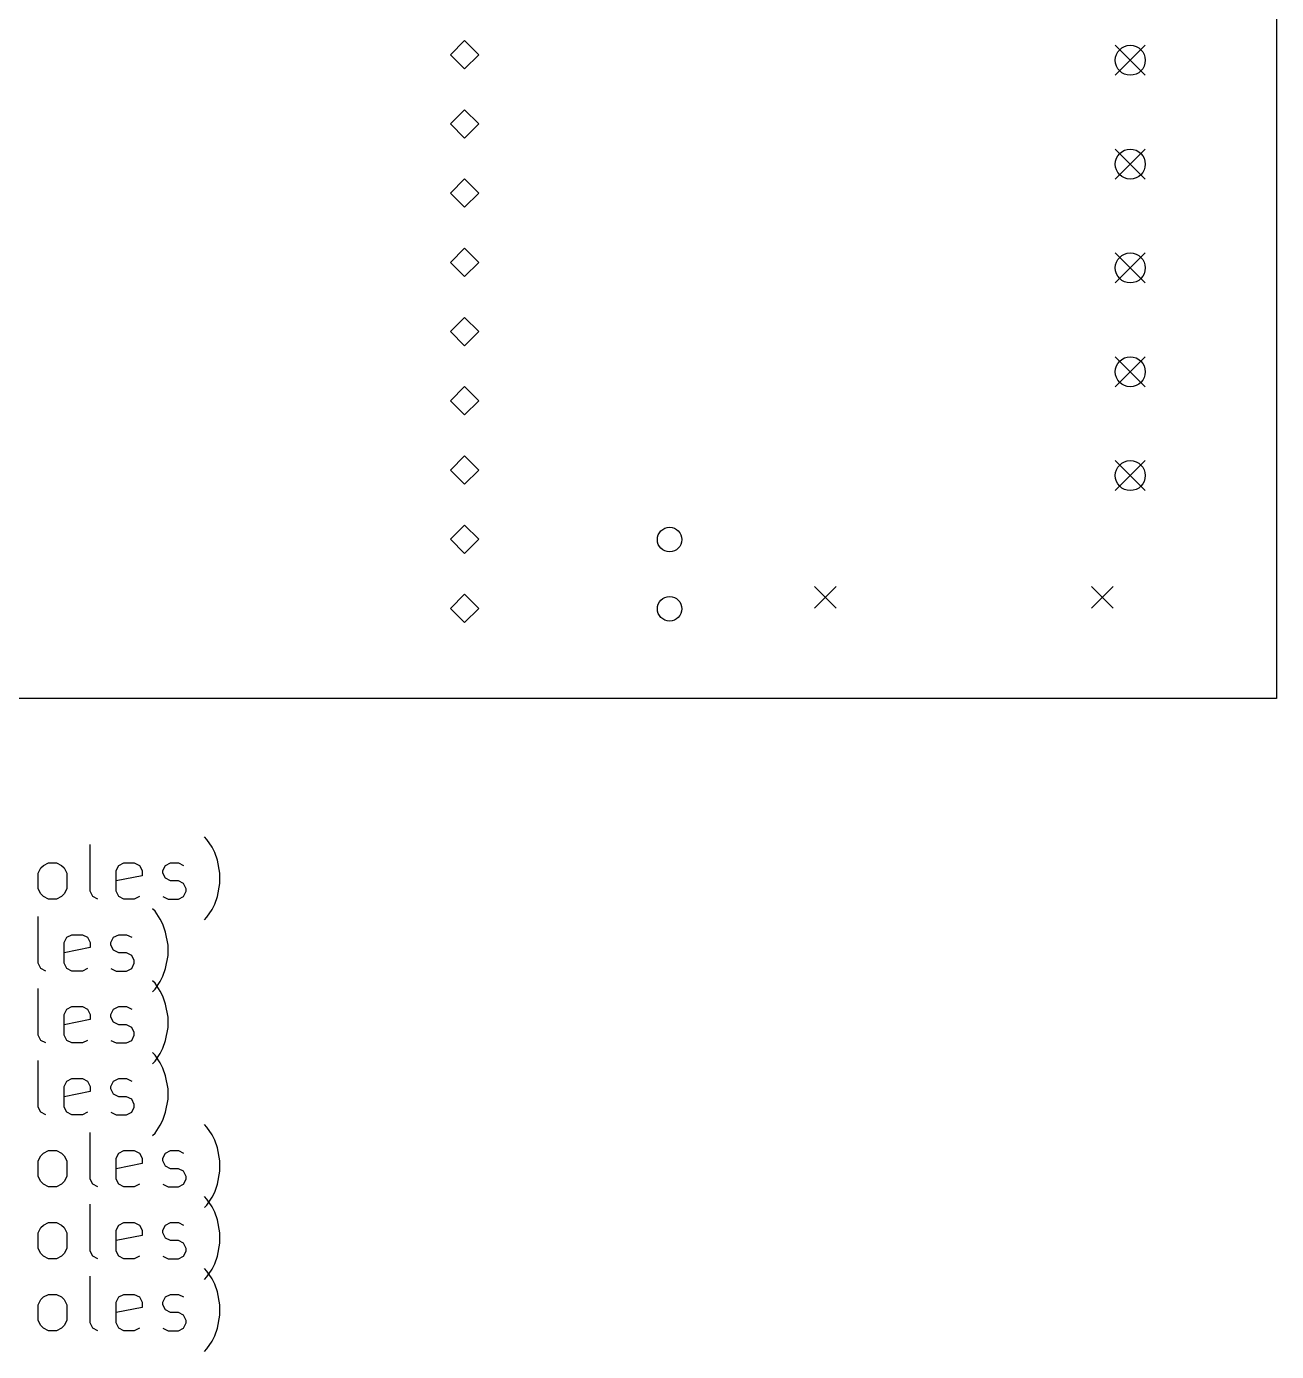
# Model space of a CAD drawing. Extents: x 3.54 to 7.1, y -5.34 to -1.4.
# Drawn here: x 5.295 to 7.1, y -5.343 to -3.429 of the extents above; entities that cross this region are included whole.
import ezdxf

# ---------------------------------------------------------------- set-up
doc = ezdxf.new("R2010")
doc.units = 0
doc.header["$MEASUREMENT"] = 0
doc.layers.add('BLACK', color=7, linetype='CONTINUOUS')

msp = doc.modelspace()

# ---------------------------------------------------------------- linework, layer by layer
at = {"layer": 'BLACK', "linetype": 'CONTINUOUS'}
for p, q in [((7.1, -1.4), (7.1, -4.4)), ((5.92746, -3.44921), (5.90699, -3.46969)), ((5.94793, -3.46969), (5.92746, -3.44921)), ((6.86722, -3.4561), (6.91053, -3.49941)), ((6.91053, -3.4561), (6.86722, -3.49941)), ((5.90699, -3.46969), (5.92746, -3.49016)), ((5.92746, -3.49016), (5.94793, -3.46969)), ((5.92746, -3.54921), (5.90699, -3.56969)), ((5.94793, -3.56969), (5.92746, -3.54921)), ((5.90699, -3.56969), (5.92746, -3.59016)), ((5.92746, -3.59016), (5.94793, -3.56969)), ((6.86722, -3.6061), (6.91053, -3.64941)), ((6.91053, -3.6061), (6.86722, -3.64941)), ((5.92746, -3.64921), (5.90699, -3.66969)), ((5.94793, -3.66969), (5.92746, -3.64921)), ((5.90699, -3.66969), (5.92746, -3.69016)), ((5.92746, -3.69016), (5.94793, -3.66969)), ((5.92746, -3.74921), (5.90699, -3.76969)), ((5.94793, -3.76969), (5.92746, -3.74921)), ((5.90699, -3.76969), (5.92746, -3.79016)), ((5.92746, -3.79016), (5.94793, -3.76969)), ((6.86722, -3.7561), (6.91053, -3.79941)), ((6.91053, -3.7561), (6.86722, -3.79941)), ((5.92746, -3.84921), (5.90699, -3.86969)), ((5.94793, -3.86969), (5.92746, -3.84921)), ((5.90699, -3.86969), (5.92746, -3.89016)), ((5.92746, -3.89016), (5.94793, -3.86969)), ((6.86722, -3.9061), (6.91053, -3.94941)), ((6.91053, -3.9061), (6.86722, -3.94941)), ((5.92746, -3.94921), (5.90699, -3.96969)), ((5.94793, -3.96969), (5.92746, -3.94921)), ((5.90699, -3.96969), (5.92746, -3.99016)), ((5.92746, -3.99016), (5.94793, -3.96969)), ((5.92746, -4.04921), (5.90699, -4.06969)), ((5.94793, -4.06969), (5.92746, -4.04921)), ((6.86722, -4.0561), (6.91053, -4.09941)), ((6.91053, -4.0561), (6.86722, -4.09941)), ((5.90699, -4.06969), (5.92746, -4.09016)), ((5.92746, -4.09016), (5.94793, -4.06969)), ((5.92746, -4.14921), (5.90699, -4.16969)), ((5.94793, -4.16969), (5.92746, -4.14921)), ((5.90699, -4.16969), (5.92746, -4.19016)), ((5.92746, -4.19016), (5.94793, -4.16969)), ((5.92746, -4.24921), (5.90699, -4.26969)), ((5.94793, -4.26969), (5.92746, -4.24921)), ((6.43268, -4.2378), (6.46417, -4.26929)), ((6.46417, -4.2378), (6.43268, -4.26929)), ((6.83268, -4.2378), (6.86417, -4.26929)), ((6.86417, -4.2378), (6.83268, -4.26929)), ((5.90699, -4.26969), (5.92746, -4.29016)), ((5.92746, -4.29016), (5.94793, -4.26969)), ((7.1, -4.4), (3.6, -4.4)), ((5.38675, -4.67831), (5.38675, -4.61082)), ((5.55547, -4.60332), (5.55172, -4.59957)), ((5.56297, -4.61457), (5.55547, -4.60332)), ((5.56672, -4.62207), (5.56297, -4.61457)), ((5.57047, -4.63331), (5.56672, -4.62207)), ((5.31175, -4.65206), (5.3155, -4.64456)), ((5.3155, -4.64456), (5.31925, -4.64081)), ((5.31925, -4.64081), (5.32675, -4.63706)), ((5.32675, -4.63706), (5.338, -4.63706)), ((5.338, -4.63706), (5.3455, -4.64081)), ((5.3455, -4.64081), (5.34925, -4.64456)), ((5.34925, -4.64456), (5.353, -4.65206)), ((5.42424, -4.64831), (5.42799, -4.64081)), ((5.42424, -4.67831), (5.42424, -4.64831)), ((5.42799, -4.64081), (5.43549, -4.63706)), ((5.43549, -4.63706), (5.45049, -4.63706)), ((5.45049, -4.63706), (5.45799, -4.64081)), ((5.45799, -4.64081), (5.46174, -4.64831)), ((5.46174, -4.64831), (5.46174, -4.65581)), ((5.49173, -4.64831), (5.49548, -4.64081)), ((5.49173, -4.65206), (5.49173, -4.64831)), ((5.49548, -4.64081), (5.50298, -4.63706)), ((5.50298, -4.63706), (5.51423, -4.63706)), ((5.51423, -4.63706), (5.52173, -4.64081)), ((5.57422, -4.65206), (5.57047, -4.63331)), ((5.31175, -4.67456), (5.31175, -4.65206)), ((5.353, -4.65206), (5.353, -4.67456)), ((5.46174, -4.65581), (5.42424, -4.66331)), ((5.49548, -4.65956), (5.49173, -4.65206)), ((5.50298, -4.66331), (5.49548, -4.65956)), ((5.51423, -4.66331), (5.50298, -4.66331)), ((5.52173, -4.66706), (5.51423, -4.66331)), ((5.52548, -4.67456), (5.52173, -4.66706)), ((5.57047, -4.68581), (5.57422, -4.66706)), ((5.57422, -4.66706), (5.57422, -4.65206)), ((5.3155, -4.68206), (5.31175, -4.67456)), ((5.31925, -4.68581), (5.3155, -4.68206)), ((5.32675, -4.68956), (5.31925, -4.68581)), ((5.338, -4.68956), (5.32675, -4.68956)), ((5.3455, -4.68581), (5.338, -4.68956)), ((5.34925, -4.68206), (5.3455, -4.68581)), ((5.353, -4.67456), (5.34925, -4.68206)), ((5.39049, -4.68581), (5.38675, -4.67831)), ((5.39799, -4.68956), (5.39049, -4.68581)), ((5.42799, -4.68581), (5.42424, -4.67831)), ((5.43549, -4.68956), (5.42799, -4.68581)), ((5.45049, -4.68956), (5.43549, -4.68956)), ((5.45799, -4.68581), (5.45049, -4.68956)), ((5.49173, -4.68581), (5.49923, -4.68956)), ((5.49923, -4.68956), (5.51423, -4.68956)), ((5.51423, -4.68956), (5.52173, -4.68581)), ((5.52173, -4.68581), (5.52548, -4.67831)), ((5.52548, -4.67831), (5.52548, -4.67456)), ((5.56672, -4.69706), (5.57047, -4.68581)), ((5.48048, -4.70726), (5.47673, -4.70351)), ((5.48798, -4.7185), (5.48048, -4.70726)), ((5.55547, -4.7158), (5.56297, -4.70456)), ((5.56297, -4.70456), (5.56672, -4.69706)), ((5.31175, -4.78225), (5.31175, -4.71475)), ((5.49173, -4.726), (5.48798, -4.7185)), ((5.49548, -4.73725), (5.49173, -4.726)), ((5.55172, -4.71955), (5.55547, -4.7158)), ((5.34925, -4.75225), (5.353, -4.74475)), ((5.353, -4.74475), (5.3605, -4.741)), ((5.3605, -4.741), (5.3755, -4.741)), ((5.3755, -4.741), (5.383, -4.74475)), ((5.383, -4.74475), (5.38675, -4.75225)), ((5.41674, -4.75225), (5.42049, -4.74475)), ((5.42049, -4.74475), (5.42799, -4.741)), ((5.42799, -4.741), (5.43924, -4.741)), ((5.43924, -4.741), (5.44674, -4.74475)), ((5.49923, -4.756), (5.49548, -4.73725)), ((5.34925, -4.78225), (5.34925, -4.75225)), ((5.38675, -4.75975), (5.34925, -4.76725)), ((5.38675, -4.75225), (5.38675, -4.75975)), ((5.41674, -4.756), (5.41674, -4.75225)), ((5.42049, -4.7635), (5.41674, -4.756)), ((5.42799, -4.76725), (5.42049, -4.7635)), ((5.49923, -4.771), (5.49923, -4.756)), ((5.3155, -4.78974), (5.31175, -4.78225)), ((5.353, -4.78974), (5.34925, -4.78225)), ((5.43924, -4.76725), (5.42799, -4.76725)), ((5.44674, -4.771), (5.43924, -4.76725)), ((5.45049, -4.7785), (5.44674, -4.771)), ((5.44674, -4.78974), (5.45049, -4.78225)), ((5.45049, -4.78225), (5.45049, -4.7785)), ((5.49548, -4.78974), (5.49923, -4.771)), ((5.323, -4.79349), (5.3155, -4.78974)), ((5.3605, -4.79349), (5.353, -4.78974)), ((5.3755, -4.79349), (5.3605, -4.79349)), ((5.383, -4.78974), (5.3755, -4.79349)), ((5.41674, -4.78974), (5.42424, -4.79349)), ((5.42424, -4.79349), (5.43924, -4.79349)), ((5.43924, -4.79349), (5.44674, -4.78974)), ((5.48798, -4.80849), (5.49173, -4.80099)), ((5.49173, -4.80099), (5.49548, -4.78974)), ((5.31175, -4.88618), (5.31175, -4.81869)), ((5.48048, -4.81119), (5.47673, -4.80744)), ((5.47673, -4.82349), (5.48048, -4.81974)), ((5.48048, -4.81974), (5.48798, -4.80849)), ((5.48798, -4.82244), (5.48048, -4.81119)), ((5.49173, -4.82994), (5.48798, -4.82244)), ((5.49548, -4.84119), (5.49173, -4.82994)), ((5.49923, -4.85994), (5.49548, -4.84119)), ((5.34925, -4.85619), (5.353, -4.84869)), ((5.34925, -4.88618), (5.34925, -4.85619)), ((5.353, -4.84869), (5.3605, -4.84494)), ((5.3605, -4.84494), (5.3755, -4.84494)), ((5.3755, -4.84494), (5.383, -4.84869)), ((5.383, -4.84869), (5.38675, -4.85619)), ((5.38675, -4.85619), (5.38675, -4.86369)), ((5.41674, -4.85619), (5.42049, -4.84869)), ((5.41674, -4.85994), (5.41674, -4.85619)), ((5.42049, -4.86744), (5.41674, -4.85994)), ((5.42049, -4.84869), (5.42799, -4.84494)), ((5.42799, -4.84494), (5.43924, -4.84494)), ((5.43924, -4.84494), (5.44674, -4.84869)), ((5.49923, -4.87493), (5.49923, -4.85994)), ((5.38675, -4.86369), (5.34925, -4.87118)), ((5.42799, -4.87118), (5.42049, -4.86744)), ((5.43924, -4.87118), (5.42799, -4.87118)), ((5.44674, -4.87493), (5.43924, -4.87118)), ((5.45049, -4.88243), (5.44674, -4.87493)), ((5.49548, -4.89368), (5.49923, -4.87493)), ((5.3155, -4.89368), (5.31175, -4.88618)), ((5.323, -4.89743), (5.3155, -4.89368)), ((5.353, -4.89368), (5.34925, -4.88618)), ((5.3605, -4.89743), (5.353, -4.89368)), ((5.3755, -4.89743), (5.3605, -4.89743)), ((5.383, -4.89368), (5.3755, -4.89743)), ((5.41674, -4.89368), (5.42424, -4.89743)), ((5.42424, -4.89743), (5.43924, -4.89743)), ((5.43924, -4.89743), (5.44674, -4.89368)), ((5.44674, -4.89368), (5.45049, -4.88618)), ((5.45049, -4.88618), (5.45049, -4.88243)), ((5.49173, -4.90493), (5.49548, -4.89368)), ((5.48048, -4.91513), (5.47673, -4.91138)), ((5.48048, -4.92368), (5.48798, -4.91243)), ((5.48798, -4.92638), (5.48048, -4.91513)), ((5.48798, -4.91243), (5.49173, -4.90493)), ((5.31175, -4.99012), (5.31175, -4.92263)), ((5.47673, -4.92743), (5.48048, -4.92368)), ((5.49173, -4.93388), (5.48798, -4.92638)), ((5.49548, -4.94513), (5.49173, -4.93388)), ((5.34925, -4.96012), (5.353, -4.95262)), ((5.353, -4.95262), (5.3605, -4.94888)), ((5.3605, -4.94888), (5.3755, -4.94888)), ((5.3755, -4.94888), (5.383, -4.95262)), ((5.383, -4.95262), (5.38675, -4.96012)), ((5.41674, -4.96012), (5.42049, -4.95262)), ((5.42049, -4.95262), (5.42799, -4.94888)), ((5.42799, -4.94888), (5.43924, -4.94888)), ((5.43924, -4.94888), (5.44674, -4.95262)), ((5.49923, -4.96387), (5.49548, -4.94513)), ((5.34925, -4.99012), (5.34925, -4.96012)), ((5.38675, -4.96762), (5.34925, -4.97512)), ((5.38675, -4.96012), (5.38675, -4.96762)), ((5.41674, -4.96387), (5.41674, -4.96012)), ((5.42049, -4.97137), (5.41674, -4.96387)), ((5.42799, -4.97512), (5.42049, -4.97137)), ((5.43924, -4.97512), (5.42799, -4.97512)), ((5.44674, -4.97887), (5.43924, -4.97512)), ((5.49923, -4.97887), (5.49923, -4.96387)), ((5.3155, -4.99762), (5.31175, -4.99012)), ((5.353, -4.99762), (5.34925, -4.99012)), ((5.45049, -4.98637), (5.44674, -4.97887)), ((5.44674, -4.99762), (5.45049, -4.99012)), ((5.45049, -4.99012), (5.45049, -4.98637)), ((5.49548, -4.99762), (5.49923, -4.97887)), ((5.323, -5.00137), (5.3155, -4.99762)), ((5.3605, -5.00137), (5.353, -4.99762)), ((5.3755, -5.00137), (5.3605, -5.00137)), ((5.383, -4.99762), (5.3755, -5.00137)), ((5.41674, -4.99762), (5.42424, -5.00137)), ((5.42424, -5.00137), (5.43924, -5.00137)), ((5.43924, -5.00137), (5.44674, -4.99762)), ((5.48798, -5.01637), (5.49173, -5.00887)), ((5.49173, -5.00887), (5.49548, -4.99762)), ((5.55547, -5.01907), (5.55172, -5.01532)), ((5.38675, -5.09406), (5.38675, -5.02657)), ((5.47673, -5.03136), (5.48048, -5.02762)), ((5.48048, -5.02762), (5.48798, -5.01637)), ((5.56297, -5.03031), (5.55547, -5.01907)), ((5.56672, -5.03781), (5.56297, -5.03031)), ((5.31925, -5.05656), (5.32675, -5.05281)), ((5.32675, -5.05281), (5.338, -5.05281)), ((5.338, -5.05281), (5.3455, -5.05656)), ((5.42799, -5.05656), (5.43549, -5.05281)), ((5.43549, -5.05281), (5.45049, -5.05281)), ((5.45049, -5.05281), (5.45799, -5.05656)), ((5.49548, -5.05656), (5.50298, -5.05281)), ((5.50298, -5.05281), (5.51423, -5.05281)), ((5.51423, -5.05281), (5.52173, -5.05656)), ((5.57047, -5.04906), (5.56672, -5.03781)), ((5.57422, -5.06781), (5.57047, -5.04906)), ((5.31175, -5.06781), (5.3155, -5.06031)), ((5.31175, -5.09031), (5.31175, -5.06781)), ((5.3155, -5.06031), (5.31925, -5.05656)), ((5.3455, -5.05656), (5.34925, -5.06031)), ((5.34925, -5.06031), (5.353, -5.06781)), ((5.353, -5.06781), (5.353, -5.09031)), ((5.42424, -5.06406), (5.42799, -5.05656)), ((5.42424, -5.09406), (5.42424, -5.06406)), ((5.46174, -5.07156), (5.42424, -5.07906)), ((5.45799, -5.05656), (5.46174, -5.06406)), ((5.46174, -5.06406), (5.46174, -5.07156)), ((5.49173, -5.06406), (5.49548, -5.05656)), ((5.49173, -5.06781), (5.49173, -5.06406)), ((5.49548, -5.07531), (5.49173, -5.06781)), ((5.57422, -5.08281), (5.57422, -5.06781)), ((5.3155, -5.09781), (5.31175, -5.09031)), ((5.353, -5.09031), (5.34925, -5.09781)), ((5.50298, -5.07906), (5.49548, -5.07531)), ((5.51423, -5.07906), (5.50298, -5.07906)), ((5.52173, -5.08281), (5.51423, -5.07906)), ((5.52548, -5.09031), (5.52173, -5.08281)), ((5.52548, -5.09406), (5.52548, -5.09031)), ((5.57047, -5.10156), (5.57422, -5.08281)), ((5.31925, -5.10156), (5.3155, -5.09781)), ((5.32675, -5.10531), (5.31925, -5.10156)), ((5.338, -5.10531), (5.32675, -5.10531)), ((5.3455, -5.10156), (5.338, -5.10531)), ((5.34925, -5.09781), (5.3455, -5.10156)), ((5.39049, -5.10156), (5.38675, -5.09406)), ((5.39799, -5.10531), (5.39049, -5.10156)), ((5.42799, -5.10156), (5.42424, -5.09406)), ((5.43549, -5.10531), (5.42799, -5.10156)), ((5.45049, -5.10531), (5.43549, -5.10531)), ((5.45799, -5.10156), (5.45049, -5.10531)), ((5.49173, -5.10156), (5.49923, -5.10531)), ((5.49923, -5.10531), (5.51423, -5.10531)), ((5.51423, -5.10531), (5.52173, -5.10156)), ((5.52173, -5.10156), (5.52548, -5.09406)), ((5.56672, -5.1128), (5.57047, -5.10156)), ((5.55547, -5.123), (5.55172, -5.11925)), ((5.55547, -5.13155), (5.56297, -5.1203)), ((5.56297, -5.13425), (5.55547, -5.123)), ((5.56297, -5.1203), (5.56672, -5.1128)), ((5.38675, -5.19799), (5.38675, -5.1305)), ((5.55172, -5.1353), (5.55547, -5.13155)), ((5.56672, -5.14175), (5.56297, -5.13425)), ((5.57047, -5.153), (5.56672, -5.14175)), ((5.31175, -5.17175), (5.3155, -5.16425)), ((5.3155, -5.16425), (5.31925, -5.1605)), ((5.31925, -5.1605), (5.32675, -5.15675)), ((5.32675, -5.15675), (5.338, -5.15675)), ((5.338, -5.15675), (5.3455, -5.1605)), ((5.3455, -5.1605), (5.34925, -5.16425)), ((5.34925, -5.16425), (5.353, -5.17175)), ((5.42424, -5.168), (5.42799, -5.1605)), ((5.42424, -5.19799), (5.42424, -5.168)), ((5.42799, -5.1605), (5.43549, -5.15675)), ((5.43549, -5.15675), (5.45049, -5.15675)), ((5.45049, -5.15675), (5.45799, -5.1605)), ((5.45799, -5.1605), (5.46174, -5.168)), ((5.46174, -5.168), (5.46174, -5.1755)), ((5.49173, -5.168), (5.49548, -5.1605)), ((5.49173, -5.17175), (5.49173, -5.168)), ((5.49548, -5.1605), (5.50298, -5.15675)), ((5.50298, -5.15675), (5.51423, -5.15675)), ((5.51423, -5.15675), (5.52173, -5.1605)), ((5.57422, -5.17175), (5.57047, -5.153)), ((5.31175, -5.19424), (5.31175, -5.17175)), ((5.353, -5.17175), (5.353, -5.19424)), ((5.46174, -5.1755), (5.42424, -5.183)), ((5.49548, -5.17925), (5.49173, -5.17175)), ((5.50298, -5.183), (5.49548, -5.17925)), ((5.51423, -5.183), (5.50298, -5.183)), ((5.52173, -5.18675), (5.51423, -5.183)), ((5.52548, -5.19424), (5.52173, -5.18675)), ((5.57047, -5.20549), (5.57422, -5.18675)), ((5.57422, -5.18675), (5.57422, -5.17175)), ((5.3155, -5.20174), (5.31175, -5.19424)), ((5.31925, -5.20549), (5.3155, -5.20174)), ((5.32675, -5.20924), (5.31925, -5.20549)), ((5.3455, -5.20549), (5.338, -5.20924)), ((5.34925, -5.20174), (5.3455, -5.20549)), ((5.353, -5.19424), (5.34925, -5.20174)), ((5.39049, -5.20549), (5.38675, -5.19799)), ((5.39799, -5.20924), (5.39049, -5.20549)), ((5.42799, -5.20549), (5.42424, -5.19799)), ((5.43549, -5.20924), (5.42799, -5.20549)), ((5.45799, -5.20549), (5.45049, -5.20924)), ((5.49173, -5.20549), (5.49923, -5.20924)), ((5.51423, -5.20924), (5.52173, -5.20549)), ((5.52173, -5.20549), (5.52548, -5.19799)), ((5.52548, -5.19799), (5.52548, -5.19424)), ((5.56672, -5.21674), (5.57047, -5.20549)), ((5.338, -5.20924), (5.32675, -5.20924)), ((5.45049, -5.20924), (5.43549, -5.20924)), ((5.49923, -5.20924), (5.51423, -5.20924)), ((5.55547, -5.22694), (5.55172, -5.22319)), ((5.55547, -5.23549), (5.56297, -5.22424)), ((5.56297, -5.22424), (5.56672, -5.21674)), ((5.38675, -5.30193), (5.38675, -5.23444)), ((5.55172, -5.23924), (5.55547, -5.23549)), ((5.56297, -5.23819), (5.55547, -5.22694)), ((5.56672, -5.24569), (5.56297, -5.23819)), ((5.31925, -5.26444), (5.32675, -5.26069)), ((5.32675, -5.26069), (5.338, -5.26069)), ((5.338, -5.26069), (5.3455, -5.26444)), ((5.42799, -5.26444), (5.43549, -5.26069)), ((5.43549, -5.26069), (5.45049, -5.26069)), ((5.45049, -5.26069), (5.45799, -5.26444)), ((5.49548, -5.26444), (5.50298, -5.26069)), ((5.50298, -5.26069), (5.51423, -5.26069)), ((5.51423, -5.26069), (5.52173, -5.26444)), ((5.57047, -5.25694), (5.56672, -5.24569)), ((5.57422, -5.27568), (5.57047, -5.25694)), ((5.31175, -5.27568), (5.3155, -5.26819)), ((5.31175, -5.29818), (5.31175, -5.27568)), ((5.3155, -5.26819), (5.31925, -5.26444)), ((5.3455, -5.26444), (5.34925, -5.26819)), ((5.34925, -5.26819), (5.353, -5.27568)), ((5.353, -5.27568), (5.353, -5.29818)), ((5.42424, -5.27193), (5.42799, -5.26444)), ((5.42424, -5.30193), (5.42424, -5.27193)), ((5.46174, -5.27943), (5.42424, -5.28693)), ((5.45799, -5.26444), (5.46174, -5.27193)), ((5.46174, -5.27193), (5.46174, -5.27943)), ((5.49173, -5.27193), (5.49548, -5.26444)), ((5.49173, -5.27568), (5.49173, -5.27193)), ((5.49548, -5.28318), (5.49173, -5.27568)), ((5.50298, -5.28693), (5.49548, -5.28318)), ((5.57422, -5.29068), (5.57422, -5.27568)), ((5.3155, -5.30568), (5.31175, -5.29818)), ((5.353, -5.29818), (5.34925, -5.30568)), ((5.39049, -5.30943), (5.38675, -5.30193)), ((5.42799, -5.30943), (5.42424, -5.30193)), ((5.51423, -5.28693), (5.50298, -5.28693)), ((5.52173, -5.29068), (5.51423, -5.28693)), ((5.52548, -5.29818), (5.52173, -5.29068)), ((5.52173, -5.30943), (5.52548, -5.30193)), ((5.52548, -5.30193), (5.52548, -5.29818)), ((5.57047, -5.30943), (5.57422, -5.29068)), ((5.31925, -5.30943), (5.3155, -5.30568)), ((5.32675, -5.31318), (5.31925, -5.30943)), ((5.338, -5.31318), (5.32675, -5.31318)), ((5.3455, -5.30943), (5.338, -5.31318)), ((5.34925, -5.30568), (5.3455, -5.30943)), ((5.39799, -5.31318), (5.39049, -5.30943)), ((5.43549, -5.31318), (5.42799, -5.30943)), ((5.45049, -5.31318), (5.43549, -5.31318)), ((5.45799, -5.30943), (5.45049, -5.31318)), ((5.49173, -5.30943), (5.49923, -5.31318)), ((5.49923, -5.31318), (5.51423, -5.31318)), ((5.51423, -5.31318), (5.52173, -5.30943)), ((5.56297, -5.32818), (5.56672, -5.32068)), ((5.56672, -5.32068), (5.57047, -5.30943)), ((5.55172, -5.34318), (5.55547, -5.33943)), ((5.55547, -5.33943), (5.56297, -5.32818))]:
    msp.add_line(p, q, dxfattribs=at)
at = {"layer": 'BLACK'}
for centre, radius in [((6.88888, -3.47776), 0.02165), ((6.88888, -3.62776), 0.02165), ((6.88888, -3.77776), 0.02165), ((6.88888, -3.92776), 0.02165), ((6.88888, -4.07776), 0.02165), ((6.22362, -4.1702), 0.01772), ((6.22362, -4.2702), 0.01772)]:
    msp.add_circle(centre, radius, dxfattribs=at)

doc.saveas('drawing.dxf')
